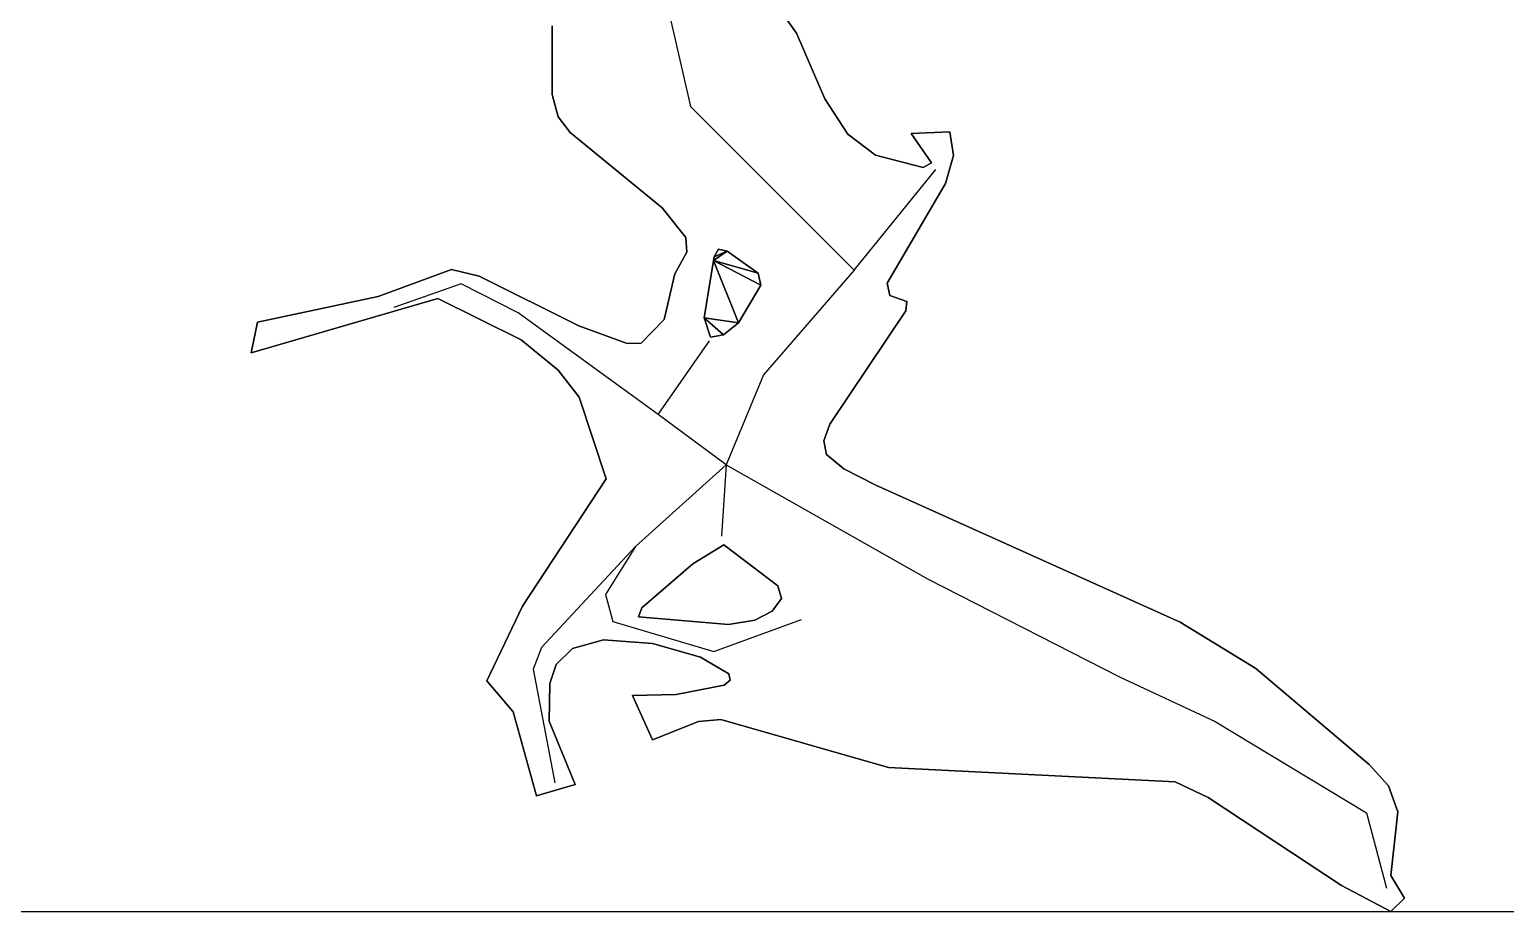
# Model space of a CAD drawing. Extents: x 271818 to 271947, y 5067178 to 5068401.
# Drawn here: x 271871.22 to 271918.69, y 5067178.32 to 5067206.67 of the extents above; entities that cross this region are included whole.
import ezdxf

# ---------------------------------------------------------------- set-up
doc = ezdxf.new("R2010")
doc.units = 0
for name, color, linetype in [('BBOX', 1, 'CONTINUOUS'), ('CENTERLINE', 4, 'CONTINUOUS'), ('WALLS', 7, 'CONTINUOUS')]:
    doc.layers.add(name, color=color, linetype=linetype)

msp = doc.modelspace()

# ---------------------------------------------------------------- linework, layer by layer
at = {"layer": 'BBOX'}
for p, q in [((271818.41, 5067178.317, 752.271), (271947.295, 5067178.317, 752.271)), ((271818.41, 5067178.317, 1036), (271947.295, 5067178.317, 1036))]:
    msp.add_line(p, q, dxfattribs=at)
at = {"layer": 'CENTERLINE'}
for p, q in [((271890.91, 5067211.008, 801.23), (271892.481, 5067204.199, 800.409)), ((271892.481, 5067204.199, 800.409), (271895.244, 5067201.434, 799.564)), ((271897.746, 5067198.93, 798.799), (271900.371, 5067202.169, 799.414)), ((271895.244, 5067201.434, 799.564), (271897.746, 5067198.93, 798.799)), ((271897.746, 5067198.93, 798.799), (271894.825, 5067195.572, 797.812)), ((271885.098, 5067198.499, 803.322), (271882.935, 5067197.729, 803.451)), ((271886.939, 5067197.56, 802.521), (271885.098, 5067198.499, 803.322)), ((271891.432, 5067194.295, 798.5), (271886.939, 5067197.56, 802.521)), ((271891.432, 5067194.295, 798.5), (271893.092, 5067196.665, 799.611)), ((271894.825, 5067195.572, 797.812), (271893.623, 5067192.672, 795.999)), ((271893.623, 5067192.672, 795.999), (271891.432, 5067194.295, 798.5)), ((271893.623, 5067192.672, 795.999), (271890.712, 5067190.052, 797.177)), ((271893.623, 5067192.672, 795.999), (271893.47, 5067190.377, 795.999)), ((271893.623, 5067192.672, 795.999), (271900.095, 5067189.008, 793.025)), ((271890.712, 5067190.052, 797.177), (271887.683, 5067186.806, 796.64)), ((271890.712, 5067190.052, 797.177), (271889.74, 5067188.503, 796.898)), ((271900.095, 5067189.008, 793.025), (271906.28, 5067185.855, 790.332)), ((271889.74, 5067188.503, 796.898), (271889.978, 5067187.643, 796.512)), ((271889.978, 5067187.643, 796.512), (271893.226, 5067186.674, 794.586)), ((271893.226, 5067186.674, 794.586), (271896.045, 5067187.699, 794.534)), ((271887.683, 5067186.806, 796.64), (271887.421, 5067186.105, 796.24)), ((271887.421, 5067186.105, 796.24), (271888.109, 5067182.456, 794.763)), ((271906.28, 5067185.855, 790.332), (271909.352, 5067184.421, 790.381)), ((271909.352, 5067184.421, 790.381), (271914.224, 5067181.492, 789.844)), ((271914.224, 5067181.492, 789.844), (271914.861, 5067179.061, 789.54))]:
    msp.add_line(p, q, dxfattribs=at)
at = {"layer": 'WALLS'}
for points in [[(271895.885, 5067206.549, 801.11), (271895.885, 5067206.549, 798.861), (271894.127, 5067209.039, 801.64)], [(271894.127, 5067209.039, 801.64), (271895.885, 5067206.549, 798.861), (271894.127, 5067209.039, 799.425)], [(271888.028, 5067206.79, 801.521), (271888.028, 5067206.79, 799.164), (271888.032, 5067204.583, 801.476)], [(271888.032, 5067204.583, 801.476), (271888.028, 5067206.79, 799.164), (271888.032, 5067204.583, 799.026)], [(271896.794, 5067204.443, 800.81), (271896.794, 5067204.443, 798.554), (271895.885, 5067206.549, 801.11)], [(271895.885, 5067206.549, 801.11), (271896.794, 5067204.443, 798.554), (271895.885, 5067206.549, 798.861)], [(271888.032, 5067204.583, 801.476), (271888.032, 5067204.583, 799.026), (271888.224, 5067203.868, 801.49)], [(271888.224, 5067203.868, 801.49), (271888.032, 5067204.583, 799.026), (271888.224, 5067203.868, 799.012)], [(271897.536, 5067203.305, 800.657), (271897.536, 5067203.305, 798.397), (271896.794, 5067204.443, 800.81)], [(271896.794, 5067204.443, 800.81), (271897.536, 5067203.305, 798.397), (271896.794, 5067204.443, 798.554)], [(271888.224, 5067203.868, 801.49), (271888.224, 5067203.868, 799.012), (271888.604, 5067203.361, 801.48)], [(271888.604, 5067203.361, 801.48), (271888.224, 5067203.868, 799.012), (271888.604, 5067203.361, 798.993)], [(271888.604, 5067203.361, 801.48), (271888.604, 5067203.361, 798.993), (271891.565, 5067200.933, 800.948)], [(271891.565, 5067200.933, 800.948), (271888.604, 5067203.361, 798.993), (271891.565, 5067200.933, 798.556)], [(271898.427, 5067202.631, 800.684), (271898.427, 5067202.631, 798.332), (271897.536, 5067203.305, 800.657)], [(271897.536, 5067203.305, 800.657), (271898.427, 5067202.631, 798.332), (271897.536, 5067203.305, 798.397)], [(271900.822, 5067203.384, 800.859), (271900.822, 5067203.384, 798.252), (271899.58, 5067203.324, 800.836)], [(271899.58, 5067203.324, 800.836), (271900.822, 5067203.384, 798.252), (271899.58, 5067203.324, 798.322)], [(271899.58, 5067203.324, 800.836), (271899.58, 5067203.324, 798.322), (271900.226, 5067202.386, 801.021)], [(271900.226, 5067202.386, 801.021), (271899.58, 5067203.324, 798.322), (271900.226, 5067202.386, 798.587)], [(271900.938, 5067202.619, 800.959), (271900.938, 5067202.619, 798.342), (271900.822, 5067203.384, 800.859)], [(271900.822, 5067203.384, 800.859), (271900.938, 5067202.619, 798.342), (271900.822, 5067203.384, 798.252)], [(271899.96, 5067202.231, 801.003), (271899.96, 5067202.231, 798.592), (271898.427, 5067202.631, 800.684)], [(271898.427, 5067202.631, 800.684), (271899.96, 5067202.231, 798.592), (271898.427, 5067202.631, 798.332)], [(271900.683, 5067201.715, 800.978), (271900.683, 5067201.715, 798.496), (271900.938, 5067202.619, 800.959)], [(271900.938, 5067202.619, 800.959), (271900.683, 5067201.715, 798.496), (271900.938, 5067202.619, 798.342)], [(271900.226, 5067202.386, 801.021), (271900.226, 5067202.386, 798.587), (271899.96, 5067202.231, 801.003)], [(271899.96, 5067202.231, 801.003), (271900.226, 5067202.386, 798.587), (271899.96, 5067202.231, 798.592)], [(271898.804, 5067198.516, 800.272), (271898.804, 5067198.516, 798.001), (271900.683, 5067201.715, 800.978)], [(271900.683, 5067201.715, 800.978), (271898.804, 5067198.516, 798.001), (271900.683, 5067201.715, 798.496)], [(271891.565, 5067200.933, 800.948), (271891.565, 5067200.933, 798.556), (271892.33, 5067199.986, 800.623)], [(271892.33, 5067199.986, 800.623), (271891.565, 5067200.933, 798.556), (271892.33, 5067199.986, 798.31)], [(271892.33, 5067199.986, 800.623), (271892.33, 5067199.986, 798.31), (271892.359, 5067199.508, 800.538)], [(271892.359, 5067199.508, 800.538), (271892.33, 5067199.986, 798.31), (271892.359, 5067199.508, 798.215)], [(271892.359, 5067199.508, 800.538), (271892.359, 5067199.508, 798.215), (271891.973, 5067198.82, 800.514)], [(271891.973, 5067198.82, 800.514), (271892.359, 5067199.508, 798.215), (271891.973, 5067198.82, 798.161)], [(271893.215, 5067199.244, 800.393), (271893.215, 5067199.244, 798.091), (271892.917, 5067197.406, 800.643)], [(271892.917, 5067197.406, 800.643), (271893.215, 5067199.244, 798.091), (271892.917, 5067197.406, 798.008)], [(271894.017, 5067197.24, 797.695), (271893.215, 5067199.244, 798.091), (271892.917, 5067197.406, 798.008)], [(271892.917, 5067197.406, 800.643), (271893.215, 5067199.244, 800.393), (271894.017, 5067197.24, 800.324)], [(271894.651, 5067198.833, 797.944), (271893.659, 5067199.542, 798.142), (271893.215, 5067199.244, 798.091)], [(271893.215, 5067199.244, 800.393), (271893.659, 5067199.542, 800.375), (271894.651, 5067198.833, 800.188)], [(271893.659, 5067199.542, 798.142), (271893.237, 5067199.359, 798.115), (271893.215, 5067199.244, 798.091)], [(271893.215, 5067199.244, 800.393), (271893.237, 5067199.359, 800.403), (271893.659, 5067199.542, 800.375)], [(271893.237, 5067199.359, 800.403), (271893.237, 5067199.359, 798.115), (271893.215, 5067199.244, 800.393)], [(271893.215, 5067199.244, 800.393), (271893.237, 5067199.359, 798.115), (271893.215, 5067199.244, 798.091)], [(271894.741, 5067198.45, 797.843), (271893.215, 5067199.244, 798.091), (271894.017, 5067197.24, 797.695)], [(271894.017, 5067197.24, 800.324), (271893.215, 5067199.244, 800.393), (271894.741, 5067198.45, 800.137)], [(271894.651, 5067198.833, 797.944), (271893.215, 5067199.244, 798.091), (271894.741, 5067198.45, 797.843)], [(271894.741, 5067198.45, 800.137), (271893.215, 5067199.244, 800.393), (271894.651, 5067198.833, 800.188)], [(271893.377, 5067199.604, 800.417), (271893.377, 5067199.604, 798.165), (271893.237, 5067199.359, 800.403)], [(271893.237, 5067199.359, 800.403), (271893.377, 5067199.604, 798.165), (271893.237, 5067199.359, 798.115)], [(271893.377, 5067199.604, 798.165), (271893.237, 5067199.359, 798.115), (271893.659, 5067199.542, 798.142)], [(271893.659, 5067199.542, 800.375), (271893.237, 5067199.359, 800.403), (271893.377, 5067199.604, 800.417)], [(271893.659, 5067199.542, 800.375), (271893.659, 5067199.542, 798.142), (271893.377, 5067199.604, 800.417)], [(271893.377, 5067199.604, 800.417), (271893.659, 5067199.542, 798.142), (271893.377, 5067199.604, 798.165)], [(271894.651, 5067198.833, 800.188), (271894.651, 5067198.833, 797.944), (271893.659, 5067199.542, 800.375)], [(271893.659, 5067199.542, 800.375), (271894.651, 5067198.833, 797.944), (271893.659, 5067199.542, 798.142)], [(271884.789, 5067198.96, 803.932), (271884.789, 5067198.96, 802.115), (271882.432, 5067198.082, 804.053)], [(271882.432, 5067198.082, 804.053), (271884.789, 5067198.96, 802.115), (271882.432, 5067198.082, 801.715)], [(271885.676, 5067198.739, 803.873), (271885.676, 5067198.739, 802.041), (271884.789, 5067198.96, 803.932)], [(271884.789, 5067198.96, 803.932), (271885.676, 5067198.739, 802.041), (271884.789, 5067198.96, 802.115)], [(271888.882, 5067197.149, 801.851), (271888.882, 5067197.149, 799.689), (271885.676, 5067198.739, 803.873)], [(271885.676, 5067198.739, 803.873), (271888.882, 5067197.149, 799.689), (271885.676, 5067198.739, 802.041)], [(271891.973, 5067198.82, 800.514), (271891.973, 5067198.82, 798.161), (271891.635, 5067197.351, 800.438)], [(271891.635, 5067197.351, 800.438), (271891.973, 5067198.82, 798.161), (271891.635, 5067197.351, 798.1)], [(271894.741, 5067198.45, 800.137), (271894.741, 5067198.45, 797.843), (271894.651, 5067198.833, 800.188)], [(271894.651, 5067198.833, 800.188), (271894.741, 5067198.45, 797.843), (271894.651, 5067198.833, 797.944)], [(271894.017, 5067197.24, 800.324), (271894.017, 5067197.24, 797.695), (271894.741, 5067198.45, 800.137)], [(271894.741, 5067198.45, 800.137), (271894.017, 5067197.24, 797.695), (271894.741, 5067198.45, 797.843)], [(271898.888, 5067198.123, 800.19), (271898.888, 5067198.123, 797.89), (271898.804, 5067198.516, 800.272)], [(271898.804, 5067198.516, 800.272), (271898.888, 5067198.123, 797.89), (271898.804, 5067198.516, 798.001)], [(271878.342, 5067196.281, 801.498), (271878.342, 5067196.281, 798.585), (271884.354, 5067198.026, 804.053)], [(271884.354, 5067198.026, 804.053), (271878.342, 5067196.281, 798.585), (271884.354, 5067198.026, 802.303)], [(271882.432, 5067198.082, 804.053), (271882.432, 5067198.082, 801.715), (271878.545, 5067197.266, 801.75)], [(271878.545, 5067197.266, 801.75), (271882.432, 5067198.082, 801.715), (271878.545, 5067197.266, 798.791)], [(271884.354, 5067198.026, 804.053), (271884.354, 5067198.026, 802.303), (271887.028, 5067196.694, 803.482)], [(271887.028, 5067196.694, 803.482), (271884.354, 5067198.026, 802.303), (271887.028, 5067196.694, 800.747)], [(271899.437, 5067197.924, 800.066), (271899.437, 5067197.924, 797.78), (271898.888, 5067198.123, 800.19)], [(271898.888, 5067198.123, 800.19), (271899.437, 5067197.924, 797.78), (271898.888, 5067198.123, 797.89)], [(271899.402, 5067197.631, 800.001), (271899.402, 5067197.631, 797.705), (271899.437, 5067197.924, 800.066)], [(271899.437, 5067197.924, 800.066), (271899.402, 5067197.631, 797.705), (271899.437, 5067197.924, 797.78)], [(271878.545, 5067197.266, 801.75), (271878.545, 5067197.266, 798.791), (271878.342, 5067196.281, 801.498)], [(271878.342, 5067196.281, 801.498), (271878.545, 5067197.266, 798.791), (271878.342, 5067196.281, 798.585)], [(271891.635, 5067197.351, 800.438), (271891.635, 5067197.351, 798.1), (271890.892, 5067196.583, 800.323)], [(271890.892, 5067196.583, 800.323), (271891.635, 5067197.351, 798.1), (271890.892, 5067196.583, 798.24)], [(271892.917, 5067197.406, 800.643), (271892.917, 5067197.406, 798.008), (271893.12, 5067196.784, 800.896)], [(271893.12, 5067196.784, 800.896), (271892.917, 5067197.406, 798.008), (271893.12, 5067196.784, 798.551)], [(271894.017, 5067197.24, 797.695), (271892.917, 5067197.406, 798.008), (271893.537, 5067196.86, 797.964)], [(271893.537, 5067196.86, 800.715), (271892.917, 5067197.406, 800.643), (271894.017, 5067197.24, 800.324)], [(271892.917, 5067197.406, 798.008), (271893.12, 5067196.784, 798.551), (271893.537, 5067196.86, 797.964)], [(271893.537, 5067196.86, 800.715), (271893.12, 5067196.784, 800.896), (271892.917, 5067197.406, 800.643)], [(271896.957, 5067193.984, 798.971), (271896.957, 5067193.984, 796.619), (271899.402, 5067197.631, 800.001)], [(271899.402, 5067197.631, 800.001), (271896.957, 5067193.984, 796.619), (271899.402, 5067197.631, 797.705)], [(271890.44, 5067196.575, 800.495), (271890.44, 5067196.575, 798.406), (271888.882, 5067197.149, 801.851)], [(271888.882, 5067197.149, 801.851), (271890.44, 5067196.575, 798.406), (271888.882, 5067197.149, 799.689)], [(271893.12, 5067196.784, 800.896), (271893.12, 5067196.784, 798.551), (271893.537, 5067196.86, 800.715)], [(271893.537, 5067196.86, 800.715), (271893.12, 5067196.784, 798.551), (271893.537, 5067196.86, 797.964)], [(271893.537, 5067196.86, 800.715), (271893.537, 5067196.86, 797.964), (271894.017, 5067197.24, 800.324)], [(271894.017, 5067197.24, 800.324), (271893.537, 5067196.86, 797.964), (271894.017, 5067197.24, 797.695)], [(271887.028, 5067196.694, 803.482), (271887.028, 5067196.694, 800.747), (271888.22, 5067195.718, 801.517)], [(271888.22, 5067195.718, 801.517), (271887.028, 5067196.694, 800.747), (271888.22, 5067195.718, 799.453)], [(271890.892, 5067196.583, 800.323), (271890.892, 5067196.583, 798.24), (271890.44, 5067196.575, 800.495)], [(271890.44, 5067196.575, 800.495), (271890.892, 5067196.583, 798.24), (271890.44, 5067196.575, 798.406)], [(271888.22, 5067195.718, 801.517), (271888.22, 5067195.718, 799.453), (271888.899, 5067194.85, 800.616)], [(271888.899, 5067194.85, 800.616), (271888.22, 5067195.718, 799.453), (271888.899, 5067194.85, 798.346)], [(271888.899, 5067194.85, 800.616), (271888.899, 5067194.85, 798.346), (271889.767, 5067192.224, 798.869)], [(271889.767, 5067192.224, 798.869), (271888.899, 5067194.85, 798.346), (271889.767, 5067192.224, 796.883)], [(271896.768, 5067193.452, 798.775), (271896.768, 5067193.452, 796.403), (271896.957, 5067193.984, 798.971)], [(271896.957, 5067193.984, 798.971), (271896.768, 5067193.452, 796.403), (271896.957, 5067193.984, 796.619)], [(271896.853, 5067193.01, 798.613), (271896.853, 5067193.01, 796.211), (271896.768, 5067193.452, 798.775)], [(271896.768, 5067193.452, 798.775), (271896.853, 5067193.01, 796.211), (271896.768, 5067193.452, 796.403)], [(271897.408, 5067192.545, 798.474), (271897.408, 5067192.545, 795.996), (271896.853, 5067193.01, 798.613)], [(271896.853, 5067193.01, 798.613), (271897.408, 5067192.545, 795.996), (271896.853, 5067193.01, 796.211)], [(271898.441, 5067192.024, 798.344), (271898.441, 5067192.024, 795.751), (271897.408, 5067192.545, 798.474)], [(271897.408, 5067192.545, 798.474), (271898.441, 5067192.024, 795.751), (271897.408, 5067192.545, 795.996)], [(271889.767, 5067192.224, 798.869), (271889.767, 5067192.224, 796.883), (271887.074, 5067188.133, 797.728)], [(271887.074, 5067188.133, 797.728), (271889.767, 5067192.224, 796.883), (271887.074, 5067188.133, 796.145)], [(271908.23, 5067187.621, 794.582), (271908.23, 5067187.621, 791.881), (271898.441, 5067192.024, 798.344)], [(271898.441, 5067192.024, 798.344), (271908.23, 5067187.621, 791.881), (271898.441, 5067192.024, 795.751)], [(271893.547, 5067190.1, 797.102), (271893.547, 5067190.1, 795.418), (271892.554, 5067189.488, 797.612)], [(271892.554, 5067189.488, 797.612), (271893.547, 5067190.1, 795.418), (271892.554, 5067189.488, 795.798)], [(271893.592, 5067190.076, 797.119), (271893.592, 5067190.076, 795.425), (271893.547, 5067190.1, 797.102)], [(271893.547, 5067190.1, 797.102), (271893.592, 5067190.076, 795.425), (271893.547, 5067190.1, 795.418)], [(271895.282, 5067188.784, 796.972), (271895.282, 5067188.784, 794.868), (271893.592, 5067190.076, 797.119)], [(271893.592, 5067190.076, 797.119), (271895.282, 5067188.784, 794.868), (271893.592, 5067190.076, 795.425)], [(271892.554, 5067189.488, 797.612), (271892.554, 5067189.488, 795.798), (271890.914, 5067188.08, 797.508)], [(271890.914, 5067188.08, 797.508), (271892.554, 5067189.488, 795.798), (271890.914, 5067188.08, 795.81)], [(271895.402, 5067188.382, 796.672), (271895.402, 5067188.382, 794.497), (271895.282, 5067188.784, 796.972)], [(271895.282, 5067188.784, 796.972), (271895.402, 5067188.382, 794.497), (271895.282, 5067188.784, 794.868)], [(271895.107, 5067187.973, 796.358), (271895.107, 5067187.973, 794.496), (271895.402, 5067188.382, 796.672)], [(271895.402, 5067188.382, 796.672), (271895.107, 5067187.973, 794.496), (271895.402, 5067188.382, 794.497)], [(271887.074, 5067188.133, 797.728), (271887.074, 5067188.133, 796.145), (271885.923, 5067185.733, 797.437)], [(271885.923, 5067185.733, 797.437), (271887.074, 5067188.133, 796.145), (271885.923, 5067185.733, 795.779)], [(271890.914, 5067188.08, 797.508), (271890.914, 5067188.08, 795.81), (271890.799, 5067187.787, 797.457)], [(271890.799, 5067187.787, 797.457), (271890.914, 5067188.08, 795.81), (271890.799, 5067187.787, 795.67)], [(271890.799, 5067187.787, 797.457), (271890.799, 5067187.787, 795.67), (271893.699, 5067187.539, 796.611)], [(271893.699, 5067187.539, 796.611), (271890.799, 5067187.787, 795.67), (271893.699, 5067187.539, 794.627)], [(271894.548, 5067187.687, 796.632), (271894.548, 5067187.687, 794.381), (271895.107, 5067187.973, 796.358)], [(271895.107, 5067187.973, 796.358), (271894.548, 5067187.687, 794.381), (271895.107, 5067187.973, 794.496)], [(271893.699, 5067187.539, 796.611), (271893.699, 5067187.539, 794.627), (271894.548, 5067187.687, 796.632)], [(271894.548, 5067187.687, 796.632), (271893.699, 5067187.539, 794.627), (271894.548, 5067187.687, 794.381)], [(271910.656, 5067186.123, 793.143), (271910.656, 5067186.123, 790.894), (271908.23, 5067187.621, 794.582)], [(271908.23, 5067187.621, 794.582), (271910.656, 5067186.123, 790.894), (271908.23, 5067187.621, 791.881)], [(271888.681, 5067186.773, 797.451), (271888.681, 5067186.773, 795.905), (271889.675, 5067187.045, 797.428)], [(271889.675, 5067187.045, 797.428), (271888.681, 5067186.773, 795.905), (271889.675, 5067187.045, 795.893)], [(271889.675, 5067187.045, 797.428), (271889.675, 5067187.045, 795.893), (271891.254, 5067186.929, 797.321)], [(271891.254, 5067186.929, 797.321), (271889.675, 5067187.045, 795.893), (271891.254, 5067186.929, 795.231)], [(271891.254, 5067186.929, 797.321), (271891.254, 5067186.929, 795.231), (271892.802, 5067186.492, 796.603)], [(271892.802, 5067186.492, 796.603), (271891.254, 5067186.929, 795.231), (271892.802, 5067186.492, 794.172)], [(271888.154, 5067186.26, 797.315), (271888.154, 5067186.26, 795.718), (271888.681, 5067186.773, 797.451)], [(271888.681, 5067186.773, 797.451), (271888.154, 5067186.26, 795.718), (271888.681, 5067186.773, 795.905)], [(271892.802, 5067186.492, 796.603), (271892.802, 5067186.492, 794.172), (271893.708, 5067185.953, 796.752)], [(271893.708, 5067185.953, 796.752), (271892.802, 5067186.492, 794.172), (271893.708, 5067185.953, 794.402)], [(271887.949, 5067185.646, 797.209), (271887.949, 5067185.646, 795.537), (271888.154, 5067186.26, 797.315)], [(271888.154, 5067186.26, 797.315), (271887.949, 5067185.646, 795.537), (271888.154, 5067186.26, 795.718)], [(271893.708, 5067185.953, 796.752), (271893.708, 5067185.953, 794.402), (271893.753, 5067185.757, 796.834)], [(271893.753, 5067185.757, 796.834), (271893.708, 5067185.953, 794.402), (271893.753, 5067185.757, 794.524)], [(271914.309, 5067183.04, 792.033), (271914.309, 5067183.04, 789.752), (271910.656, 5067186.123, 793.143)], [(271910.656, 5067186.123, 793.143), (271914.309, 5067183.04, 789.752), (271910.656, 5067186.123, 790.894)], [(271885.923, 5067185.733, 797.437), (271885.923, 5067185.733, 795.779), (271886.772, 5067184.737, 797.282)], [(271886.772, 5067184.737, 797.282), (271885.923, 5067185.733, 795.779), (271886.772, 5067184.737, 795.399)], [(271887.936, 5067184.431, 797.166), (271887.936, 5067184.431, 795.023), (271887.949, 5067185.646, 797.209)], [(271887.949, 5067185.646, 797.209), (271887.936, 5067184.431, 795.023), (271887.949, 5067185.646, 795.537)], [(271893.557, 5067185.594, 796.919), (271893.557, 5067185.594, 794.582), (271892.016, 5067185.296, 797.187)], [(271892.016, 5067185.296, 797.187), (271893.557, 5067185.594, 794.582), (271892.016, 5067185.296, 795.167)], [(271893.753, 5067185.757, 796.834), (271893.753, 5067185.757, 794.524), (271893.557, 5067185.594, 796.919)], [(271893.557, 5067185.594, 796.919), (271893.753, 5067185.757, 794.524), (271893.557, 5067185.594, 794.582)], [(271892.016, 5067185.296, 797.187), (271892.016, 5067185.296, 795.167), (271890.61, 5067185.265, 797.332)], [(271890.61, 5067185.265, 797.332), (271892.016, 5067185.296, 795.167), (271890.61, 5067185.265, 795.592)], [(271890.61, 5067185.265, 797.332), (271890.61, 5067185.265, 795.592), (271891.256, 5067183.84, 797.383)], [(271891.256, 5067183.84, 797.383), (271890.61, 5067185.265, 795.592), (271891.256, 5067183.84, 795.418)], [(271886.772, 5067184.737, 797.282), (271886.772, 5067184.737, 795.399), (271887.523, 5067182.035, 797.131)], [(271887.523, 5067182.035, 797.131), (271886.772, 5067184.737, 795.399), (271887.523, 5067182.035, 794.343)], [(271888.767, 5067182.402, 797.088), (271888.767, 5067182.402, 794.33), (271887.936, 5067184.431, 797.166)], [(271887.936, 5067184.431, 797.166), (271888.767, 5067182.402, 794.33), (271887.936, 5067184.431, 795.023)], [(271892.73, 5067184.419, 797.258), (271892.73, 5067184.419, 795.182), (271893.452, 5067184.493, 797.197)], [(271893.452, 5067184.493, 797.197), (271892.73, 5067184.419, 795.182), (271893.452, 5067184.493, 795.078)], [(271893.452, 5067184.493, 797.197), (271893.452, 5067184.493, 795.078), (271898.848, 5067182.941, 797.212)], [(271898.848, 5067182.941, 797.212), (271893.452, 5067184.493, 795.078), (271898.848, 5067182.941, 795.237)], [(271891.256, 5067183.84, 797.383), (271891.256, 5067183.84, 795.418), (271892.73, 5067184.419, 797.258)], [(271892.73, 5067184.419, 797.258), (271891.256, 5067183.84, 795.418), (271892.73, 5067184.419, 795.182)], [(271914.924, 5067182.36, 791.871), (271914.924, 5067182.36, 789.497), (271914.309, 5067183.04, 792.033)], [(271914.309, 5067183.04, 792.033), (271914.924, 5067182.36, 789.497), (271914.309, 5067183.04, 789.752)], [(271898.848, 5067182.941, 797.212), (271898.848, 5067182.941, 795.237), (271908.066, 5067182.485, 793.195)], [(271908.066, 5067182.485, 793.195), (271898.848, 5067182.941, 795.237), (271908.066, 5067182.485, 791.046)], [(271887.523, 5067182.035, 797.131), (271887.523, 5067182.035, 794.343), (271888.767, 5067182.402, 797.088)], [(271888.767, 5067182.402, 797.088), (271887.523, 5067182.035, 794.343), (271888.767, 5067182.402, 794.33)], [(271908.066, 5067182.485, 793.195), (271908.066, 5067182.485, 791.046), (271909.131, 5067181.981, 793.027)], [(271909.131, 5067181.981, 793.027), (271908.066, 5067182.485, 791.046), (271909.131, 5067181.981, 790.796)], [(271915.224, 5067181.518, 791.637), (271915.224, 5067181.518, 789.41), (271914.924, 5067182.36, 791.871)], [(271914.924, 5067182.36, 791.871), (271915.224, 5067181.518, 789.41), (271914.924, 5067182.36, 789.497)], [(271909.131, 5067181.981, 793.027), (271909.131, 5067181.981, 790.796), (271913.418, 5067179.155, 791.382)], [(271913.418, 5067179.155, 791.382), (271909.131, 5067181.981, 790.796), (271913.418, 5067179.155, 789.41)], [(271915, 5067179.468, 790.642), (271915, 5067179.468, 788.981), (271915.224, 5067181.518, 791.637)], [(271915.224, 5067181.518, 791.637), (271915, 5067179.468, 788.981), (271915.224, 5067181.518, 789.41)], [(271915.443, 5067178.744, 791.008), (271915.443, 5067178.744, 789.04), (271915, 5067179.468, 790.642)], [(271915, 5067179.468, 790.642), (271915.443, 5067178.744, 789.04), (271915, 5067179.468, 788.981)], [(271913.418, 5067179.155, 791.382), (271913.418, 5067179.155, 789.41), (271915.005, 5067178.317, 791.132)], [(271915.005, 5067178.317, 791.132), (271913.418, 5067179.155, 789.41), (271915.005, 5067178.317, 789.073)], [(271915.005, 5067178.317, 791.132), (271915.005, 5067178.317, 789.073), (271915.443, 5067178.744, 791.008)], [(271915.443, 5067178.744, 791.008), (271915.005, 5067178.317, 789.073), (271915.443, 5067178.744, 789.04)]]:
    msp.add_3dface(points, dxfattribs=at)

doc.saveas('drawing.dxf')
